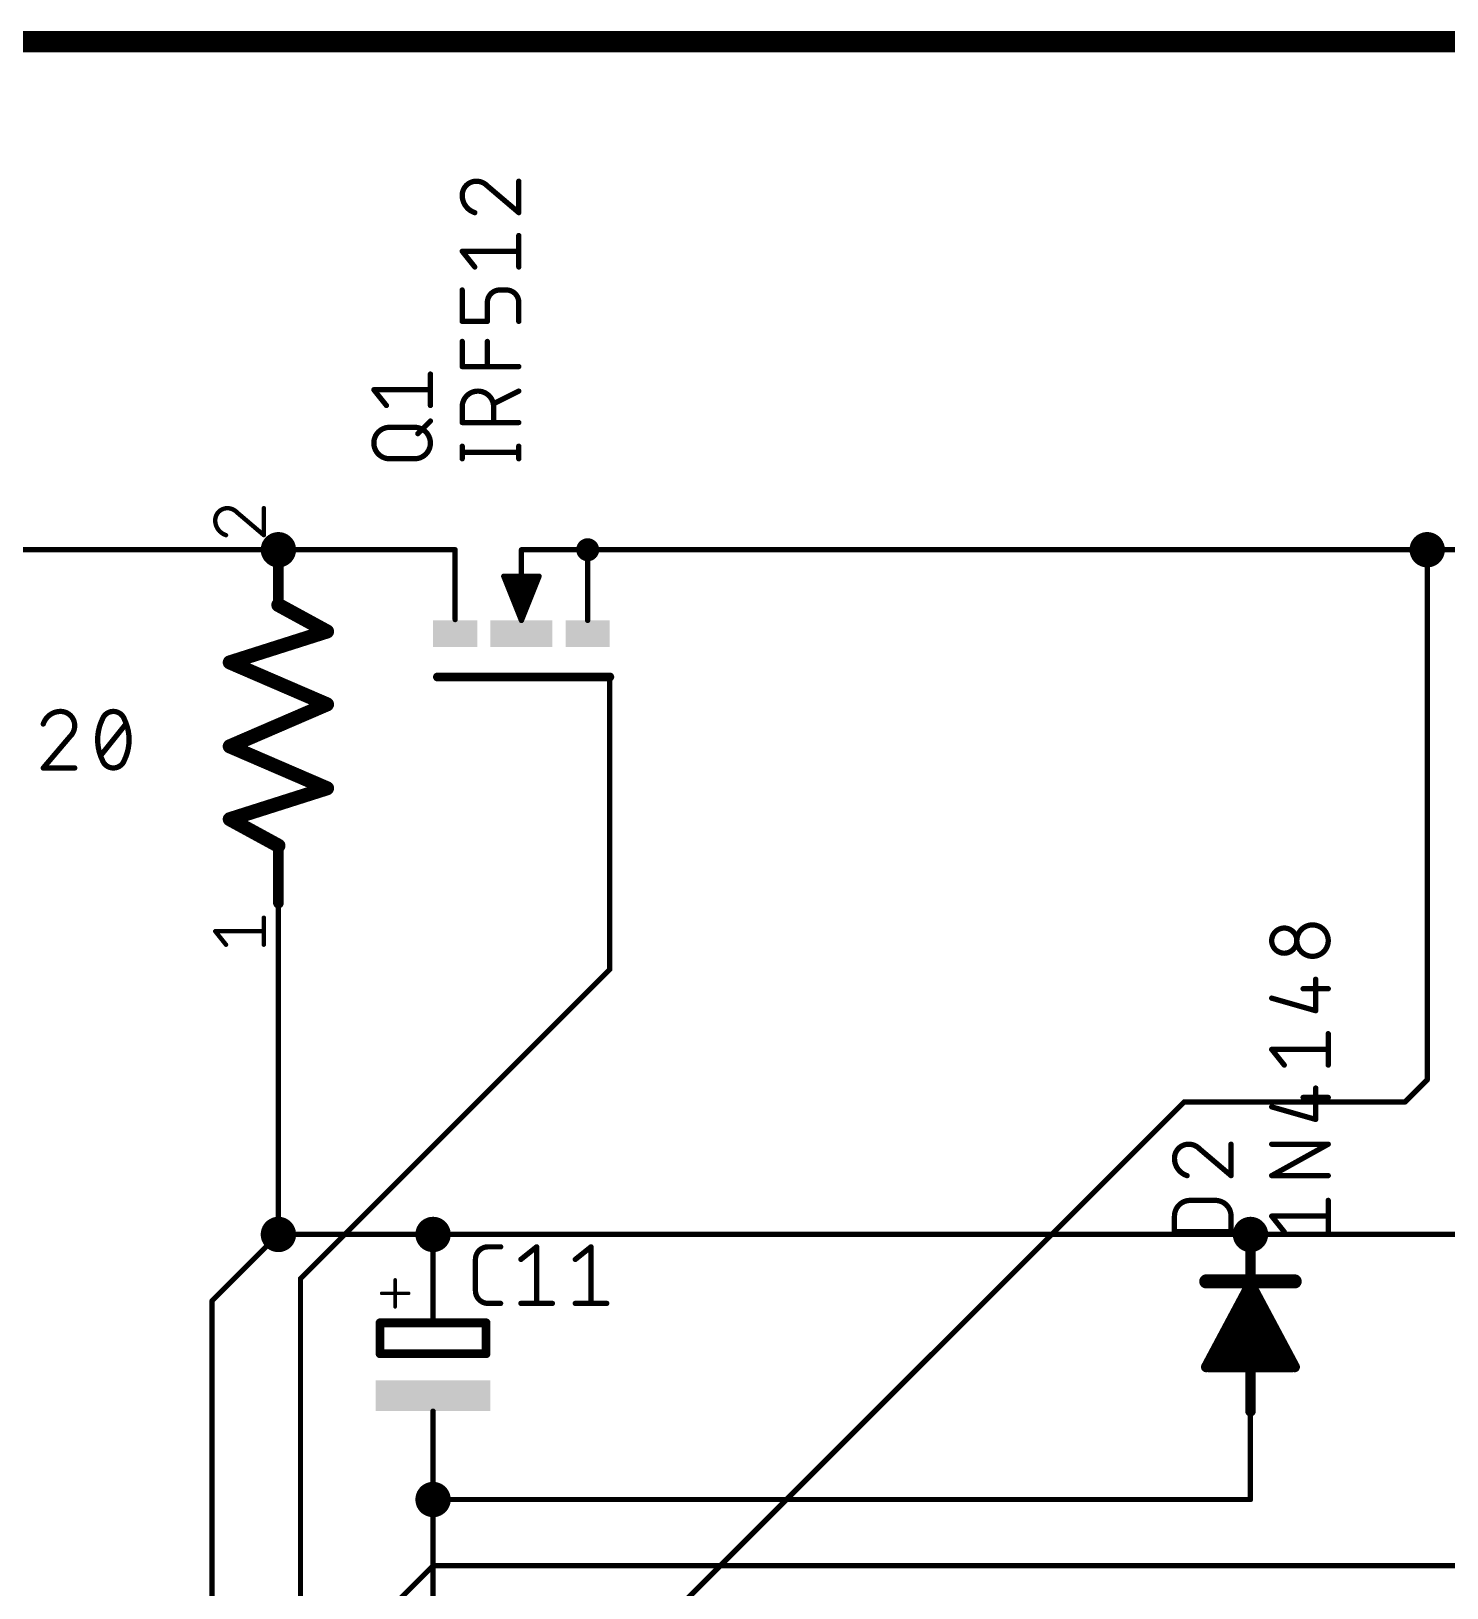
# Model space of a CAD drawing. Extents: x -177 to 163, y -159 to 163.
# Drawn here: x -141.09 to -100.4, y -17.15 to 27.61 of the extents above; entities that cross this region are included whole.
import ezdxf

# ---------------------------------------------------------------- set-up
doc = ezdxf.new("R2010")
doc.units = 0
for name, color, linetype in [('90', 40, 'CONTINUOUS'), ('91', 122, 'CONTINUOUS'), ('94', 12, 'CONTINUOUS'), ('95', 251, 'CONTINUOUS'), ('96', 251, 'CONTINUOUS')]:
    doc.layers.add(name, color=color, linetype=linetype)

# ---------------------------------------------------------------- blocks, each defined once
blk = doc.blocks.new('RECT')
blk.add_solid([(-0.5, -0.5), (0.5, -0.5), (-0.5, 0.5), (0.5, 0.5)])

msp = doc.modelspace()

# ---------------------------------------------------------------- linework, layer by layer
at = {"layer": '90', "const_width": 0.6096}
msp.add_lwpolyline([(-177.165, 27.305), (-13.335, 27.305)], dxfattribs=at)
at = {"layer": '91'}
for points, const_width in [([(-133.985, 12.446, 1), (-133.985, 12.954, 1), (-133.985, 12.446)], 0.508), ([(-100.965, 12.446, 1), (-100.965, 12.954, 1), (-100.965, 12.446)], 0.508), ([(-133.985, 12.7381, 1), (-133.985, 12.6619)], 0.0762), ([(-133.985, 12.6619, 1), (-133.985, 12.7381)], 0.0762), ([(-132.08, 12.6619, 1), (-132.08, 12.7381)], 0.0762), ([(-121.92, 12.7381, 1), (-121.92, 12.6619)], 0.0762), ([(-100.965, 12.7381, 1), (-100.965, 12.6619)], 0.0762), ([(-100.9269, 12.7, 1), (-101.0031, 12.7)], 0.0762), ([(-100.965, 12.6619, 1), (-100.965, 12.7381)], 0.0762), ([(-124.4219, 7.62, 1), (-124.4981, 7.62)], 0.0762), ([(-133.9469, 2.54, 1), (-134.0231, 2.54)], 0.0762), ([(-124.4981, 0.635, 1), (-124.4219, 0.635)], 0.0762), ([(-124.4331, 0.6081, 1), (-124.4869, 0.6619)], 0.0762), ([(-101.0031, -2.54, 1), (-100.9269, -2.54)], 0.0762), ([(-100.9381, -2.5669, 1), (-100.9919, -2.5131)], 0.0762), ([(-107.95, -3.1369, 1), (-107.95, -3.2131)], 0.0762), ([(-107.9231, -3.2019, 1), (-107.9769, -3.1481)], 0.0762), ([(-101.6269, -3.1481, 1), (-101.5731, -3.2019)], 0.0762), ([(-101.6, -3.2131, 1), (-101.6, -3.1369)], 0.0762), ([(-133.985, -7.239, 1), (-133.985, -6.731, 1), (-133.985, -7.239)], 0.508), ([(-129.54, -7.239, 1), (-129.54, -6.731, 1), (-129.54, -7.239)], 0.508), ([(-106.045, -7.239, 1), (-106.045, -6.731, 1), (-106.045, -7.239)], 0.508), ([(-133.985, -6.9469, 1), (-133.985, -7.0231)], 0.0762), ([(-134.0231, -6.985, 1), (-133.9469, -6.985)], 0.0762), ([(-133.9581, -7.0119, 1), (-134.0119, -6.9581)], 0.0762), ([(-129.54, -6.9469, 1), (-129.54, -7.0231)], 0.0762), ([(-129.54, -7.0231, 1), (-129.54, -6.9469)], 0.0762), ([(-106.045, -6.9469, 1), (-106.045, -7.0231)], 0.0762), ([(-106.045, -7.0231, 1), (-106.045, -6.9469)], 0.0762), ([(-133.3119, -8.255, 1), (-133.3881, -8.255)], 0.0762), ([(-133.3769, -8.2281, 1), (-133.3231, -8.2819)], 0.0762), ([(-135.8519, -8.89, 1), (-135.9281, -8.89)], 0.0762), ([(-135.9169, -8.8631, 1), (-135.8631, -8.9169)], 0.0762), ([(-106.0069, -12.065, 1), (-106.0831, -12.065)], 0.0762), ([(-129.54, -14.859, 1), (-129.54, -14.351, 1), (-129.54, -14.859)], 0.508), ([(-129.54, -14.5669, 1), (-129.54, -14.6431)], 0.0762), ([(-129.5019, -14.605, 1), (-129.5781, -14.605)], 0.0762), ([(-106.0831, -14.605, 1), (-106.0069, -14.605)], 0.0762), ([(-106.045, -14.6431, 1), (-106.045, -14.5669)], 0.0762), ([(-129.54, -16.4719, 1), (-129.54, -16.5481)], 0.0762), ([(-129.5131, -16.5369, 1), (-129.5669, -16.4831)], 0.0762)]:
    msp.add_lwpolyline(points, format="xyb", dxfattribs=dict(at, const_width=const_width))
at = {"layer": '91', "const_width": 0.1524}
for points in [[(-150.495, 12.7), (-133.985, 12.7)], [(-132.08, 12.7), (-133.985, 12.7)], [(-121.92, 12.7), (-100.965, 12.7)], [(-99.695, 12.7), (-100.965, 12.7)], [(-100.965, 12.7), (-100.965, -2.54)], [(-124.46, 0.635), (-124.46, 7.62)], [(-133.985, 2.54), (-133.985, -6.985)], [(-133.35, -8.255), (-124.46, 0.635)], [(-101.6, -3.175), (-100.965, -2.54)], [(-125.73, -20.955), (-107.95, -3.175)], [(-107.95, -3.175), (-101.6, -3.175)], [(-135.89, -8.89), (-133.985, -6.985)], [(-133.985, -6.985), (-129.54, -6.985)], [(-106.045, -6.985), (-129.54, -6.985)], [(-92.71, -6.985), (-106.045, -6.985)], [(-133.35, -32.385), (-133.35, -8.255)], [(-135.89, -32.385), (-135.89, -8.89)], [(-106.045, -12.065), (-106.045, -14.605)], [(-106.045, -14.605), (-129.54, -14.605)], [(-129.54, -14.605), (-129.54, -32.385)], [(-130.81, -17.78), (-129.54, -16.51)], [(-129.54, -16.51), (-80.01, -16.51)]]:
    msp.add_lwpolyline(points, dxfattribs=at)
at = {"layer": '94'}
for points, const_width in [([(-125.095, 12.573, 1), (-125.095, 12.827, 1), (-125.095, 12.573)], 0.4064), ([(-133.9088, 12.7, 1), (-134.0612, 12.7)], 0.1524), ([(-132.08, 12.7381, 1), (-132.08, 12.6619)], 0.0762), ([(-129.54, 12.7381, 1), (-129.54, 12.6619)], 0.0762), ([(-129.54, 12.6619, 1), (-129.54, 12.7381)], 0.0762), ([(-128.8669, 12.7, 1), (-128.9431, 12.7)], 0.0762), ([(-128.905, 12.6619, 1), (-128.905, 12.7381)], 0.0762), ([(-127, 12.7381, 1), (-127, 12.6619)], 0.0762), ([(-126.9619, 12.7, 1), (-127.0381, 12.7)], 0.0762), ([(-125.0569, 12.7, 1), (-125.1331, 12.7)], 0.0762), ([(-125.095, 12.7381, 1), (-125.095, 12.6619)], 0.0762), ([(-125.095, 12.6619, 1), (-125.095, 12.7381)], 0.0762), ([(-124.46, 12.7381, 1), (-124.46, 12.6619)], 0.0762), ([(-124.46, 12.6619, 1), (-124.46, 12.7381)], 0.0762), ([(-121.92, 12.6619, 1), (-121.92, 12.7381)], 0.0762), ([(-127.508, 11.9761, 1), (-127.508, 11.8999)], 0.0762), ([(-127.4726, 11.9521, 1), (-127.5434, 11.9239)], 0.0762), ([(-127.1807, 11.8319, 1), (-127.3273, 11.7901)], 0.1524), ([(-127, 11.8872, 1), (-127, 11.7348)], 0.1524), ([(-126.9238, 11.811, 1), (-127.0762, 11.811)], 0.1524), ([(-127.0381, 11.811, 1), (-126.9619, 11.811)], 0.0762), ([(-126.6727, 11.7901, 1), (-126.8193, 11.8319)], 0.1524), ([(-126.746, 11.7348, 1), (-126.746, 11.8872)], 0.1524), ([(-126.4566, 11.9239, 1), (-126.5274, 11.9521)], 0.0762), ([(-126.492, 11.8999, 1), (-126.492, 11.9761)], 0.0762), ([(-133.9363, 11.2017, 1), (-134.0337, 11.0233)], 0.2032), ([(-134.0612, 11.1125, 1), (-133.9088, 11.1125)], 0.1524), ([(-127.0762, 11.557, 1), (-126.9238, 11.557)], 0.1524), ([(-127.0733, 10.9429, 1), (-126.9267, 10.9011)], 0.1524), ([(-127.0733, 10.9011, 1), (-126.9267, 10.9429)], 0.1524), ([(-132.6367, 10.2613, 1), (-132.5393, 10.4397)], 0.2032), ([(-132.5572, 10.2537, 1), (-132.6188, 10.4473)], 0.2032), ([(-128.9431, 10.6934, 1), (-128.8669, 10.6934)], 0.0762), ([(-127.0354, 10.6821, 1), (-126.9646, 10.6539)], 0.0762), ([(-127.0354, 10.6539, 1), (-126.9646, 10.6821)], 0.0762), ([(-125.1331, 10.668, 1), (-125.0569, 10.668)], 0.0762), ([(-135.3417, 9.5548, 1), (-135.4223, 9.3682)], 0.2032), ([(-135.4128, 9.5583, 1), (-135.3512, 9.3647)], 0.2032), ([(-129.413, 9.1059, 1), (-129.413, 8.9789)], 0.127), ([(-124.4219, 9.0424, 1), (-124.4981, 9.0424)], 0.0762), ([(-124.46, 8.9789, 1), (-124.46, 9.1059)], 0.127), ([(-132.5477, 8.1617, 1), (-132.6283, 8.3483)], 0.2032), ([(-132.6283, 8.1617, 1), (-132.5477, 8.3483)], 0.2032), ([(-124.4981, 7.62, 1), (-124.4219, 7.62)], 0.0762), ([(-135.3417, 7.1418, 1), (-135.4223, 6.9552)], 0.2032), ([(-135.4223, 7.1418, 1), (-135.3417, 6.9552)], 0.2032), ([(-132.6283, 5.7487, 1), (-132.5477, 5.9353)], 0.2032), ([(-132.5572, 5.7452, 1), (-132.6188, 5.9388)], 0.2032), ([(-135.3333, 5.0422, 1), (-135.4307, 4.8638)], 0.2032), ([(-135.4128, 5.0498, 1), (-135.3512, 4.8562)], 0.2032), ([(-133.9088, 4.1275, 1), (-134.0612, 4.1275)], 0.1524), ([(-134.0337, 4.1018, 1), (-133.9363, 4.2802)], 0.2032), ([(-133.9469, 4.191, 1), (-134.0231, 4.191)], 0.0762), ([(-134.0231, 4.1275, 1), (-133.9469, 4.1275)], 0.0762), ([(-134.0612, 2.54, 1), (-133.9088, 2.54)], 0.1524), ([(-129.5019, -6.985, 1), (-129.5781, -6.985)], 0.0762), ([(-105.9688, -6.985, 1), (-106.1212, -6.985)], 0.1524), ([(-106.0069, -6.985, 1), (-106.0831, -6.985)], 0.0762), ([(-130.604, -8.2889, 1), (-130.6548, -8.2889)], 0.0508), ([(-107.315, -8.2328, 1), (-107.315, -8.436)], 0.2032), ([(-105.9778, -8.3778, 1), (-106.1122, -8.4496)], 0.1524), ([(-105.9778, -8.4496, 1), (-106.1122, -8.3778)], 0.1524), ([(-104.775, -8.436, 1), (-104.775, -8.2328)], 0.2032), ([(-131.0188, -8.6529, 1), (-131.0188, -8.7037)], 0.0508), ([(-130.2399, -8.7037, 1), (-130.2399, -8.6529)], 0.0508), ([(-105.8963, -8.6995, 1), (-106.0349, -8.7629)], 0.1524), ([(-105.898, -8.7664, 1), (-106.0332, -8.696)], 0.1524), ([(-131.0005, -9.525, 1), (-131.1275, -9.525)], 0.127), ([(-131.064, -9.4615, 1), (-131.064, -9.5885)], 0.127), ([(-130.6548, -9.0678, 1), (-130.604, -9.0678)], 0.0508), ([(-127.9525, -9.525, 1), (-128.0795, -9.525)], 0.127), ([(-128.016, -9.5885, 1), (-128.016, -9.4615)], 0.127), ([(-105.8143, -9.1027, 1), (-105.9581, -9.1535)], 0.1524), ([(-105.8123, -9.5065, 1), (-105.9601, -9.5435)], 0.1524), ([(-105.8218, -9.1688, 1), (-105.9506, -9.0874)], 0.1524), ([(-105.8272, -9.5733, 1), (-105.9452, -9.4767)], 0.1524), ([(-129.5781, -9.525, 1), (-129.5019, -9.525)], 0.0762), ([(-106.0069, -9.525, 1), (-106.0831, -9.525)], 0.0762), ([(-106.0831, -9.525, 1), (-106.0069, -9.525)], 0.0762), ([(-105.818, -9.8084, 1), (-105.9544, -9.8766)], 0.1524), ([(-105.8267, -9.8901, 1), (-105.9457, -9.7949)], 0.1524), ([(-131.064, -10.3505, 1), (-131.064, -10.4775)], 0.127), ([(-128.016, -10.4775, 1), (-128.016, -10.3505)], 0.127), ([(-106.5955, -10.3221, 1), (-106.6057, -10.4741)], 0.1524), ([(-106.6596, -10.3498, 1), (-106.5416, -10.4464)], 0.1524), ([(-106.2163, -10.1642, 1), (-106.1913, -10.3146)], 0.1524), ([(-106.2633, -10.1918, 1), (-106.1443, -10.287)], 0.1524), ([(-105.8014, -10.1785, 1), (-105.6536, -10.1415)], 0.1524), ([(-105.715, -10.2352, 1), (-105.74, -10.0848)], 0.1524), ([(-105.7163, -10.3529, 1), (-105.5799, -10.2847)], 0.1524), ([(-131.1275, -10.414, 1), (-131.0005, -10.414)], 0.127), ([(-128.0795, -10.414, 1), (-127.9525, -10.414)], 0.127), ([(-107.3822, -10.7591, 1), (-107.2478, -10.8309)], 0.1524), ([(-107.315, -10.7315, 1), (-107.315, -10.8585)], 0.127), ([(-107.2356, -10.7188, 1), (-107.2356, -10.8712)], 0.1524), ([(-107.2356, -10.8585, 1), (-107.2356, -10.7315)], 0.127), ([(-107.0651, -10.6804, 1), (-106.9299, -10.7508)], 0.1524), ([(-106.8388, -10.5601, 1), (-106.8388, -10.7125)], 0.1524), ([(-106.9032, -10.5956, 1), (-106.7744, -10.677)], 0.1524), ([(-105.4819, -10.5029, 1), (-105.3381, -10.4521)], 0.1524), ([(-105.4151, -10.5535, 1), (-105.4049, -10.4015)], 0.1524), ([(-105.1618, -10.668, 1), (-105.0232, -10.6046)], 0.1524), ([(-105.0925, -10.7125, 1), (-105.0925, -10.5601)], 0.1524), ([(-104.8544, -10.7315, 1), (-104.8544, -10.8585)], 0.127), ([(-104.8544, -10.8712, 1), (-104.8544, -10.7188)], 0.1524), ([(-104.8422, -10.8309, 1), (-104.7078, -10.7591)], 0.1524), ([(-104.775, -10.8585, 1), (-104.775, -10.7315)], 0.127), ([(-129.5019, -12.065, 1), (-129.5781, -12.065)], 0.0762), ([(-106.1212, -12.065, 1), (-105.9688, -12.065)], 0.1524), ([(-106.0831, -12.065, 1), (-106.0069, -12.065)], 0.0762), ([(-129.5781, -14.605, 1), (-129.5019, -14.605)], 0.0762)]:
    msp.add_lwpolyline(points, format="xyb", dxfattribs=dict(at, const_width=const_width))
for points, const_width in [([(-133.985, 12.7), (-133.985, 11.1125)], 0.3048), ([(-132.08, 12.7), (-129.54, 12.7)], 0.1524), ([(-129.54, 12.7), (-128.905, 12.7)], 0.1524), ([(-128.905, 12.7), (-128.905, 10.6934)], 0.1524), ([(-127, 12.7), (-125.095, 12.7)], 0.1524), ([(-127, 11.811), (-127, 12.7)], 0.1524), ([(-125.095, 10.668), (-125.095, 12.7)], 0.1524), ([(-125.095, 12.7), (-124.46, 12.7)], 0.1524), ([(-121.92, 12.7), (-124.46, 12.7)], 0.1524), ([(-126.492, 11.938), (-127.508, 11.938)], 0.1524), ([(-127.508, 11.938), (-127, 10.668)], 0.1524), ([(-127.254, 11.811), (-127, 10.922)], 0.3048), ([(-127, 10.922), (-126.746, 11.811)], 0.3048), ([(-126.746, 11.811), (-127, 11.811)], 0.3048), ([(-127, 11.811), (-127, 11.557)], 0.3048), ([(-127, 10.668), (-126.492, 11.938)], 0.1524), ([(-133.985, 11.1125), (-132.588, 10.3505)], 0.4064), ([(-132.588, 10.3505), (-135.382, 9.4615)], 0.4064), ([(-135.382, 9.4615), (-132.588, 8.255)], 0.4064), ([(-129.413, 9.0424), (-124.46, 9.0424)], 0.254), ([(-124.46, 9.0424), (-124.46, 7.62)], 0.1524), ([(-132.588, 8.255), (-135.382, 7.0485)], 0.4064), ([(-135.382, 7.0485), (-132.588, 5.842)], 0.4064), ([(-132.588, 5.842), (-135.382, 4.953)], 0.4064), ([(-135.382, 4.953), (-133.985, 4.191)], 0.4064), ([(-133.985, 2.54), (-133.985, 4.1275)], 0.3048), ([(-133.985, 4.191), (-133.985, 4.1275)], 0.1524), ([(-129.54, -6.985), (-129.54, -9.525)], 0.1524), ([(-106.045, -6.985), (-106.045, -12.065)], 0.3048), ([(-106.045, -6.985), (-106.045, -9.525)], 0.1524), ([(-130.6294, -9.0678), (-130.6294, -8.2889)], 0.1016), ([(-107.315, -8.3344), (-104.775, -8.3344)], 0.4064), ([(-107.315, -10.795), (-106.045, -8.4137)], 0.3048), ([(-106.045, -8.4137), (-104.775, -10.795)], 0.3048), ([(-130.2399, -8.6783), (-131.0188, -8.6783)], 0.1016), ([(-106.9975, -10.7156), (-105.9656, -8.7312)], 0.3048), ([(-105.9656, -8.7312), (-105.0925, -10.6363)], 0.3048), ([(-131.064, -9.525), (-131.064, -10.414)], 0.254), ([(-131.064, -9.525), (-128.016, -9.525)], 0.254), ([(-128.016, -10.414), (-128.016, -9.525)], 0.254), ([(-106.8388, -10.6363), (-105.8862, -9.1281)], 0.3048), ([(-106.6006, -10.3981), (-105.8862, -9.525)], 0.3048), ([(-105.8862, -9.1281), (-105.41, -10.4775)], 0.3048), ([(-105.8862, -9.525), (-105.7275, -10.16)], 0.3048), ([(-106.2038, -10.2394), (-105.8862, -9.8425)], 0.3048), ([(-106.045, -12.065), (-106.045, -9.525)], 0.1524), ([(-105.8862, -9.8425), (-105.6481, -10.3188)], 0.3048), ([(-131.064, -10.414), (-128.016, -10.414)], 0.254), ([(-105.41, -10.4775), (-106.6006, -10.3981)], 0.3048), ([(-105.7275, -10.16), (-106.2038, -10.2394)], 0.3048), ([(-107.315, -10.795), (-107.2356, -10.795)], 0.254), ([(-107.2356, -10.795), (-104.8544, -10.795)], 0.3048), ([(-105.0925, -10.6363), (-106.8388, -10.6363)], 0.3048), ([(-104.8544, -10.795), (-104.775, -10.795)], 0.254), ([(-129.54, -14.605), (-129.54, -12.065)], 0.1524)]:
    msp.add_lwpolyline(points, dxfattribs=dict(at, const_width=const_width))
at = {"layer": '95'}
for points, const_width in [([(-129.6162, 16.8478), (-129.6162, 17.7509)], 0.1524), ([(-130.8806, 16.8478), (-131.2418, 17.2994)], 0.1524), ([(-131.2418, 17.2994), (-129.6162, 17.2994)], 0.1524), ([(-130.7902, 16.2193), (-130.0678, 16.2193)], 0.1524), ([(-129.9774, 16.0387), (-129.6162, 16.3999)], 0.1524), ([(-130.0678, 15.3162), (-130.7902, 15.3162)], 0.1524), ([(-134.4041, 13.1191), (-134.4041, 13.8952)], 0.127), ([(-135.1802, 13.7788), (-134.4041, 13.1191)], 0.127), ([(-135.4907, 1.3448), (-135.8011, 1.7328)], 0.127), ([(-135.8011, 1.7328), (-134.4041, 1.7328)], 0.127), ([(-134.4041, 1.3448), (-134.4041, 2.1209)], 0.127), ([(-107.5069, -4.5259), (-106.6038, -5.2936)], 0.1524), ([(-106.6038, -5.2936), (-106.6038, -4.3905)], 0.1524), ([(-107.7778, -6.0057), (-107.0554, -6.0057)], 0.1524), ([(-108.2294, -6.9088), (-108.2294, -6.4572)], 0.1524), ([(-106.6038, -6.4572), (-106.6038, -6.9088)], 0.1524), ([(-106.6038, -6.9088), (-108.2294, -6.9088)], 0.1524), ([(-127.9596, -7.3406), (-127.5983, -7.3406)], 0.1524), ([(-127.0143, -7.7018), (-126.5627, -7.3406)], 0.1524), ([(-126.5627, -7.3406), (-126.5627, -8.9662)], 0.1524), ([(-125.4511, -7.7018), (-124.9996, -7.3406)], 0.1524), ([(-124.9996, -7.3406), (-124.9996, -8.9662)], 0.1524), ([(-128.3208, -8.605), (-128.3208, -7.7018)], 0.1524), ([(-127.5983, -8.9662), (-127.9596, -8.9662)], 0.1524), ([(-127.0143, -8.9662), (-126.1111, -8.9662)], 0.1524), ([(-125.4511, -8.9662), (-124.548, -8.9662)], 0.1524)]:
    msp.add_lwpolyline(points, dxfattribs=dict(at, const_width=const_width))
for points, const_width in [([(-129.5781, 17.7509, 1), (-129.6543, 17.7509)], 0.0762), ([(-131.212, 17.3232, 1), (-131.2716, 17.2756)], 0.0762), ([(-131.2418, 17.3375, 1), (-131.2418, 17.2613)], 0.0762), ([(-129.6162, 17.2613, 1), (-129.6162, 17.3375)], 0.0762), ([(-130.9103, 16.824, 1), (-130.8508, 16.8716)], 0.0762), ([(-129.6543, 16.8478, 1), (-129.5781, 16.8478)], 0.0762), ([(-130.7902, 16.2193, 1), (-130.7902, 15.3162)], 0.1524), ([(-130.7902, 16.2574, 1), (-130.7902, 16.1812)], 0.0762), ([(-130.7902, 16.1812, 1), (-130.7902, 16.2574)], 0.0762), ([(-130.0678, 15.3162, 1), (-130.0678, 16.2193)], 0.1524), ([(-130.0678, 16.2574, 1), (-130.0678, 16.1812)], 0.0762), ([(-130.0678, 16.1812, 1), (-130.0678, 16.2574)], 0.0762), ([(-129.5893, 16.373, 1), (-129.6431, 16.4269)], 0.0762), ([(-130.0044, 16.0656, 1), (-129.9505, 16.0117)], 0.0762), ([(-130.7902, 15.3543, 1), (-130.7902, 15.2781)], 0.0762), ([(-130.7902, 15.2781, 1), (-130.7902, 15.3543)], 0.0762), ([(-130.0678, 15.3543, 1), (-130.0678, 15.2781)], 0.0762), ([(-130.0678, 15.2781, 1), (-130.0678, 15.3543)], 0.0762), ([(-135.4519, 13.8952, 0.4142), (-135.8011, 13.546)], 0.127), ([(-135.4518, 13.927, 1), (-135.4519, 13.8635)], 0.0635), ([(-135.1802, 13.7788, 0.2053), (-135.4519, 13.8952)], 0.127), ([(-135.4519, 13.8635, 1), (-135.4519, 13.927)], 0.0635), ([(-134.3724, 13.8952, 1), (-134.4358, 13.8952)], 0.0635), ([(-135.8011, 13.546, 0.3252), (-135.4907, 13.1191)], 0.127), ([(-135.8329, 13.546, 1), (-135.7694, 13.546)], 0.0635), ([(-135.7694, 13.546, 1), (-135.8328, 13.546)], 0.0635), ([(-135.1596, 13.803, 1), (-135.2008, 13.7546)], 0.0635), ([(-135.2032, 13.7569, 1), (-135.1572, 13.8007)], 0.0635), ([(-135.5004, 13.0889, 1), (-135.4809, 13.1493)], 0.0635), ([(-134.4358, 13.1191, 1), (-134.3724, 13.1191)], 0.0635), ([(-134.4247, 13.0949, 1), (-134.3835, 13.1433)], 0.0635), ([(-135.7763, 1.7527, 1), (-135.8259, 1.713)], 0.0635), ([(-135.8011, 1.7646, 1), (-135.8011, 1.7011)], 0.0635), ([(-134.3724, 2.1209, 1), (-134.4358, 2.1209)], 0.0635), ([(-134.4041, 1.7011, 1), (-134.4041, 1.7646)], 0.0635), ([(-135.5154, 1.325, 1), (-135.4659, 1.3646)], 0.0635), ([(-134.4358, 1.3448, 1), (-134.3724, 1.3448)], 0.0635), ([(-107.823, -4.3905, 0.4142), (-108.2294, -4.7969)], 0.1524), ([(-107.5069, -4.5259, 0.2053), (-107.823, -4.3905)], 0.1524), ([(-107.823, -4.3524, 1), (-107.823, -4.4286)], 0.0762), ([(-107.823, -4.4286, 1), (-107.823, -4.3524)], 0.0762), ([(-107.4822, -4.4969, 1), (-107.5316, -4.555)], 0.0762), ([(-107.5345, -4.5522, 1), (-107.4793, -4.4997)], 0.0762), ([(-106.5657, -4.3905, 1), (-106.6419, -4.3905)], 0.0762), ([(-108.2294, -4.7969, 0.3252), (-107.8682, -5.2936)], 0.1524), ([(-108.1913, -4.7969, 1), (-108.2675, -4.7969)], 0.0762), ([(-108.2675, -4.7969, 1), (-108.1913, -4.7969)], 0.0762), ([(-107.8799, -5.3298, 1), (-107.8564, -5.2573)], 0.0762), ([(-106.6419, -5.2936, 1), (-106.5657, -5.2936)], 0.0762), ([(-106.6285, -5.3226, 1), (-106.5791, -5.2645)], 0.0762), ([(-107.7778, -6.0057, 0.4142), (-108.2294, -6.4572)], 0.1524), ([(-107.7778, -5.9676, 1), (-107.7778, -6.0438)], 0.0762), ([(-107.7778, -6.0438, 1), (-107.7778, -5.9676)], 0.0762), ([(-106.6038, -6.4572, 0.4142), (-107.0554, -6.0057)], 0.1524), ([(-107.0554, -5.9676, 1), (-107.0554, -6.0438)], 0.0762), ([(-107.0554, -6.0438, 1), (-107.0554, -5.9676)], 0.0762), ([(-108.1913, -6.4572, 1), (-108.2675, -6.4572)], 0.0762), ([(-108.2675, -6.4572, 1), (-108.1913, -6.4572)], 0.0762), ([(-106.5657, -6.4572, 1), (-106.6419, -6.4572)], 0.0762), ([(-106.6419, -6.4572, 1), (-106.5657, -6.4572)], 0.0762), ([(-108.2294, -6.8707, 1), (-108.2294, -6.9469)], 0.0762), ([(-108.2675, -6.9088, 1), (-108.1913, -6.9088)], 0.0762), ([(-106.6419, -6.9088, 1), (-106.5657, -6.9088)], 0.0762), ([(-106.6038, -6.9469, 1), (-106.6038, -6.8707)], 0.0762), ([(-127.9596, -7.3406, 0.4142), (-128.3208, -7.7018)], 0.1524), ([(-127.9596, -7.3025, 1), (-127.9596, -7.3787)], 0.0762), ([(-127.9596, -7.3787, 1), (-127.9596, -7.3025)], 0.0762), ([(-127.5983, -7.3787, 1), (-127.5983, -7.3025)], 0.0762), ([(-126.5246, -7.3406, 1), (-126.6008, -7.3406)], 0.0762), ([(-126.5389, -7.3704, 1), (-126.5865, -7.3108)], 0.0762), ([(-124.9615, -7.3406, 1), (-125.0377, -7.3406)], 0.0762), ([(-124.9758, -7.3704, 1), (-125.0234, -7.3108)], 0.0762), ([(-128.2827, -7.7018, 1), (-128.3589, -7.7018)], 0.0762), ([(-128.3589, -7.7018, 1), (-128.2827, -7.7018)], 0.0762), ([(-127.0381, -7.6721, 1), (-126.9904, -7.7316)], 0.0762), ([(-125.4749, -7.6721, 1), (-125.4273, -7.7316)], 0.0762), ([(-128.3208, -8.605, 0.4142), (-127.9596, -8.9662)], 0.1524), ([(-128.2827, -8.605, 1), (-128.3589, -8.605)], 0.0762), ([(-128.3589, -8.605, 1), (-128.2827, -8.605)], 0.0762), ([(-127.9596, -8.9281, 1), (-127.9596, -9.0043)], 0.0762), ([(-127.9596, -9.0043, 1), (-127.9596, -8.9281)], 0.0762), ([(-127.5983, -9.0043, 1), (-127.5983, -8.9281)], 0.0762), ([(-127.0143, -8.9281, 1), (-127.0143, -9.0043)], 0.0762), ([(-126.6008, -8.9662, 1), (-126.5246, -8.9662)], 0.0762), ([(-126.1111, -9.0043, 1), (-126.1111, -8.9281)], 0.0762), ([(-125.4511, -8.9281, 1), (-125.4511, -9.0043)], 0.0762), ([(-125.0377, -8.9662, 1), (-124.9615, -8.9662)], 0.0762), ([(-124.548, -9.0043, 1), (-124.548, -8.9281)], 0.0762)]:
    msp.add_lwpolyline(points, format="xyb", dxfattribs=dict(at, const_width=const_width))
at = {"layer": '96'}
for points, const_width in [([(-128.2954, 23.295, 0.4142), (-128.7018, 22.8887)], 0.1524), ([(-127.9793, 23.1596, 0.2053), (-128.2954, 23.295)], 0.1524), ([(-128.2954, 23.3331, 1), (-128.2954, 23.257)], 0.0762), ([(-128.2954, 23.2569, 1), (-128.2954, 23.3331)], 0.0762), ([(-127.0381, 23.295, 1), (-127.1143, 23.295)], 0.0762), ([(-128.7018, 22.8887, 0.3252), (-128.3406, 22.3919)], 0.1524), ([(-128.6637, 22.8887, 1), (-128.7399, 22.8886)], 0.0762), ([(-128.7399, 22.8887, 1), (-128.6637, 22.8887)], 0.0762), ([(-127.9546, 23.1886, 1), (-128.004, 23.1306)], 0.0762), ([(-128.0069, 23.1333, 1), (-127.9517, 23.1859)], 0.0762), ([(-128.3523, 22.3557, 1), (-128.3288, 22.4282)], 0.0762), ([(-127.1143, 22.3919, 1), (-127.0381, 22.3919)], 0.0762), ([(-127.1009, 22.3629, 1), (-127.0515, 22.421)], 0.0762), ([(-127.0381, 21.7319, 1), (-127.1143, 21.7319)], 0.0762), ([(-128.672, 21.3042, 1), (-128.7316, 21.2566)], 0.0762), ([(-128.7018, 21.3185, 1), (-128.7018, 21.2423)], 0.0762), ([(-127.0762, 21.2423, 1), (-127.0762, 21.3185)], 0.0762), ([(-128.3703, 20.805, 1), (-128.3108, 20.8526)], 0.0762), ([(-127.1143, 20.8288, 1), (-127.0381, 20.8288)], 0.0762), ([(-128.6637, 20.1688, 1), (-128.7399, 20.1688)], 0.0762), ([(-127.6181, 20.1688, 0.4142), (-127.9793, 19.8076)], 0.1524), ([(-127.6181, 20.2069, 1), (-127.6181, 20.1307)], 0.0762), ([(-127.6181, 20.1307, 1), (-127.6181, 20.2069)], 0.0762), ([(-127.0762, 19.8076, 0.4142), (-127.4374, 20.1688)], 0.1524), ([(-127.4374, 20.2069, 1), (-127.4374, 20.1307)], 0.0762), ([(-127.4374, 20.1307, 1), (-127.4374, 20.2069)], 0.0762), ([(-127.9412, 19.8076, 1), (-128.0174, 19.8076)], 0.0762), ([(-128.0174, 19.8076, 1), (-127.9412, 19.8076)], 0.0762), ([(-127.0381, 19.8076, 1), (-127.1143, 19.8076)], 0.0762), ([(-127.1143, 19.8076, 1), (-127.0381, 19.8076)], 0.0762), ([(-128.7018, 19.3038, 1), (-128.7018, 19.2276)], 0.0762), ([(-128.7399, 19.2657, 1), (-128.6637, 19.2657)], 0.0762), ([(-128.0174, 19.2657, 1), (-127.9412, 19.2657)], 0.0762), ([(-127.9793, 19.2276, 1), (-127.9793, 19.3038)], 0.0762), ([(-127.1143, 19.2657, 1), (-127.0381, 19.2657)], 0.0762), ([(-128.6637, 18.6886, 1), (-128.7399, 18.6886)], 0.0762), ([(-127.9412, 18.6886, 1), (-128.0174, 18.6886)], 0.0762), ([(-128.7018, 18.0042, 1), (-128.7018, 17.928)], 0.0762), ([(-128.7399, 17.9661, 1), (-128.6637, 17.9661)], 0.0762), ([(-128.0174, 17.9661, 1), (-127.9412, 17.9661)], 0.0762), ([(-127.0762, 17.928, 1), (-127.0762, 18.0042)], 0.0762), ([(-127.7987, 16.8086, 1), (-128.7018, 16.8086)], 0.1524), ([(-127.0592, 17.2261, 1), (-127.0932, 17.2942)], 0.0762), ([(-128.6637, 16.8086, 1), (-128.7399, 16.8086)], 0.0762), ([(-128.7399, 16.8086, 1), (-128.6637, 16.8086)], 0.0762), ([(-127.8157, 16.933, 1), (-127.7816, 16.8648)], 0.0762), ([(-127.7606, 16.8086, 1), (-127.8368, 16.8086)], 0.0762), ([(-127.8368, 16.8086, 1), (-127.7606, 16.8086)], 0.0762), ([(-128.7018, 16.3951, 1), (-128.7018, 16.3189)], 0.0762), ([(-128.7399, 16.357, 1), (-128.6637, 16.357)], 0.0762), ([(-127.8368, 16.357, 1), (-127.7606, 16.357)], 0.0762), ([(-127.0762, 16.3189, 1), (-127.0762, 16.3951)], 0.0762), ([(-128.6637, 15.6774, 1), (-128.7399, 15.6774)], 0.0762), ([(-127.0381, 15.6774, 1), (-127.1143, 15.6774)], 0.0762), ([(-128.7018, 15.5349, 1), (-128.7018, 15.4587)], 0.0762), ([(-128.7399, 15.3162, 1), (-128.6637, 15.3162)], 0.0762), ([(-127.1143, 15.3162, 1), (-127.0381, 15.3162)], 0.0762), ([(-127.0762, 15.4587, 1), (-127.0762, 15.5349)], 0.0762), ([(-140.2466, 8.0518, 0.3252), (-140.7433, 7.6906)], 0.1524), ([(-139.8402, 7.6454, 0.4142), (-140.2466, 8.0518)], 0.1524), ([(-140.2466, 8.0899, 1), (-140.2466, 8.0137)], 0.0762), ([(-140.2466, 8.0137, 1), (-140.2466, 8.0899)], 0.0762), ([(-138.7286, 8.0518, 0.3205), (-139.0447, 7.826)], 0.1524), ([(-138.4125, 7.826, 0.3205), (-138.7286, 8.0518)], 0.1524), ([(-138.7286, 8.0899, 1), (-138.7286, 8.0137)], 0.0762), ([(-138.7286, 8.0137, 1), (-138.7286, 8.0899)], 0.0762), ([(-140.7795, 7.7023, 1), (-140.7071, 7.6788)], 0.0762), ([(-139.9757, 7.3293, 0.2053), (-139.8402, 7.6454)], 0.1524), ([(-139.8021, 7.6454, 1), (-139.8783, 7.6454)], 0.0762), ([(-139.8783, 7.6454, 1), (-139.8021, 7.6454)], 0.0762), ([(-139.0447, 7.826, 0.1139), (-139.1802, 7.239)], 0.1524), ([(-139.0807, 7.8384, 1), (-139.0087, 7.8137)], 0.0762), ([(-139.0105, 7.8093, 1), (-139.079, 7.8427)], 0.0762), ([(-138.3783, 7.8427, 1), (-138.4468, 7.8093)], 0.0762), ([(-138.2771, 7.239, 0.1139), (-138.4125, 7.826)], 0.1524), ([(-138.4486, 7.8137, 1), (-138.3765, 7.8384)], 0.0762), ([(-138.3376, 7.6668, 1), (-138.3971, 7.7144)], 0.0762), ([(-140.0019, 7.3569, 1), (-139.9494, 7.3017)], 0.0762), ([(-139.9466, 7.3046, 1), (-140.0047, 7.354)], 0.0762), ([(-139.1802, 7.239, 0.1139), (-139.0447, 6.652)], 0.1524), ([(-139.1421, 7.239, 1), (-139.2183, 7.239)], 0.0762), ([(-139.2183, 7.239, 1), (-139.1421, 7.239)], 0.0762), ([(-138.4125, 6.652, 0.1139), (-138.2771, 7.239)], 0.1524), ([(-138.239, 7.239, 1), (-138.3152, 7.239)], 0.0762), ([(-138.3152, 7.239, 1), (-138.239, 7.239)], 0.0762), ([(-139.1196, 6.8112, 1), (-139.0601, 6.7636)], 0.0762), ([(-139.0447, 6.652, 0.3205), (-138.7286, 6.4262)], 0.1524), ([(-139.0087, 6.6643, 1), (-139.0807, 6.6396)], 0.0762), ([(-138.7286, 6.4262, 0.3205), (-138.4125, 6.652)], 0.1524), ([(-138.3765, 6.6396, 1), (-138.4486, 6.6643)], 0.0762), ([(-140.7433, 6.4643, 1), (-140.7433, 6.3881)], 0.0762), ([(-140.7723, 6.4509, 1), (-140.7143, 6.4015)], 0.0762), ([(-139.8402, 6.3881, 1), (-139.8402, 6.4643)], 0.0762), ([(-139.079, 6.6353, 1), (-139.0105, 6.6687)], 0.0762), ([(-138.7286, 6.4643, 1), (-138.7286, 6.3881)], 0.0762), ([(-138.7286, 6.3881, 1), (-138.7286, 6.4643)], 0.0762), ([(-138.4468, 6.6687, 1), (-138.3783, 6.6353)], 0.0762), ([(-105.0742, 1.8238, 1), (-105.0742, 1.1013)], 0.1524), ([(-105.0742, 1.1013, 1), (-105.0742, 1.8238)], 0.1524), ([(-105.0742, 1.8619, 1), (-105.0742, 1.7857)], 0.0762), ([(-105.0742, 1.7857, 1), (-105.0742, 1.8619)], 0.0762), ([(-104.2614, 1.9141, 1), (-104.2614, 1.011)], 0.1524), ([(-104.2614, 1.011, 1), (-104.2614, 1.9141)], 0.1524), ([(-104.2614, 1.9522, 1), (-104.2614, 1.876)], 0.0762), ([(-104.2614, 1.876, 1), (-104.2614, 1.9522)], 0.0762), ([(-105.0742, 1.1394, 1), (-105.0742, 1.0632)], 0.0762), ([(-105.0742, 1.0632, 1), (-105.0742, 1.1394)], 0.0762), ([(-104.2614, 1.0491, 1), (-104.2614, 0.9729)], 0.0762), ([(-104.2614, 0.9729, 1), (-104.2614, 1.0491)], 0.0762), ([(-104.5323, 0.1182, 1), (-104.5323, 0.042)], 0.0762), ([(-104.1329, 0.351, 1), (-104.2091, 0.351)], 0.0762), ([(-103.8098, 0.042, 1), (-103.8098, 0.1182)], 0.0762), ([(-105.4249, -0.1542, 1), (-105.4459, -0.2275)], 0.0762), ([(-104.2091, -0.5521, 1), (-104.1329, -0.5521)], 0.0762), ([(-104.1815, -0.5887, 1), (-104.1606, -0.5155)], 0.0762), ([(-103.7717, -1.2121, 1), (-103.8479, -1.2121)], 0.0762), ([(-105.4056, -1.6399, 1), (-105.4652, -1.6875)], 0.0762), ([(-105.4354, -1.6256, 1), (-105.4354, -1.7018)], 0.0762), ([(-103.8098, -1.7018, 1), (-103.8098, -1.6256)], 0.0762), ([(-105.1039, -2.139, 1), (-105.0444, -2.0914)], 0.0762), ([(-103.8479, -2.1152, 1), (-103.7717, -2.1152)], 0.0762), ([(-104.5323, -3.0081, 1), (-104.5323, -3.0843)], 0.0762), ([(-104.1329, -2.7752, 1), (-104.2091, -2.7752)], 0.0762), ([(-103.8098, -3.0843, 1), (-103.8098, -3.0081)], 0.0762), ([(-105.4249, -3.2805, 1), (-105.4459, -3.3537)], 0.0762), ([(-104.2091, -3.6783, 1), (-104.1329, -3.6783)], 0.0762), ([(-104.1815, -3.715, 1), (-104.1606, -3.6417)], 0.0762), ([(-105.4354, -4.3524, 1), (-105.4354, -4.4286)], 0.0762), ([(-103.7913, -4.4238, 1), (-103.8283, -4.3572)], 0.0762), ([(-103.8098, -4.4286, 1), (-103.8098, -4.3524)], 0.0762), ([(-105.4354, -5.2555, 1), (-105.4354, -5.3317)], 0.0762), ([(-105.4539, -5.2603, 1), (-105.4169, -5.3269)], 0.0762), ([(-103.8098, -5.3317, 1), (-103.8098, -5.2555)], 0.0762), ([(-103.7717, -6.0057, 1), (-103.8479, -6.0057)], 0.0762), ([(-105.4056, -6.4334, 1), (-105.4652, -6.481)], 0.0762), ([(-105.4354, -6.4191, 1), (-105.4354, -6.4953)], 0.0762), ([(-103.8098, -6.4953, 1), (-103.8098, -6.4191)], 0.0762), ([(-105.1039, -6.9326, 1), (-105.0444, -6.885)], 0.0762), ([(-103.8479, -6.9088, 1), (-103.7717, -6.9088)], 0.0762)]:
    msp.add_lwpolyline(points, format="xyb", dxfattribs=dict(at, const_width=const_width))
at = {"layer": '96', "const_width": 0.1524}
for points in [[(-127.0762, 22.3919), (-127.0762, 23.295)], [(-127.9793, 23.1596), (-127.0762, 22.3919)], [(-127.0762, 20.8288), (-127.0762, 21.7319)], [(-128.3406, 20.8288), (-128.7018, 21.2804)], [(-128.7018, 21.2804), (-127.0762, 21.2804)], [(-128.7018, 19.2657), (-128.7018, 20.1688)], [(-127.4374, 20.1688), (-127.6181, 20.1688)], [(-127.9793, 19.8076), (-127.9793, 19.2657)], [(-127.0762, 19.2657), (-127.0762, 19.8076)], [(-127.9793, 19.2657), (-128.7018, 19.2657)], [(-128.7018, 17.9661), (-128.7018, 18.6886)], [(-127.9793, 17.9661), (-127.9793, 18.6886)], [(-127.0762, 17.9661), (-128.7018, 17.9661)], [(-127.0762, 17.2601), (-127.7987, 16.8989)], [(-128.7018, 16.357), (-128.7018, 16.8086)], [(-127.7987, 16.8086), (-127.7987, 16.357)], [(-127.0762, 16.357), (-128.7018, 16.357)], [(-128.7018, 15.3162), (-128.7018, 15.6774)], [(-127.0762, 15.3162), (-127.0762, 15.6774)], [(-128.7018, 15.4968), (-127.0762, 15.4968)], [(-139.0899, 6.7874), (-138.3674, 7.6906)], [(-139.9757, 7.3293), (-140.7433, 6.4262)], [(-140.7433, 6.4262), (-139.8402, 6.4262)], [(-104.5323, 0.0801), (-103.8098, 0.0801)], [(-104.171, -0.5521), (-104.171, 0.351)], [(-105.4354, -0.1909), (-104.171, -0.5521)], [(-103.8098, -2.1152), (-103.8098, -1.2121)], [(-105.0742, -2.1152), (-105.4354, -1.6637)], [(-105.4354, -1.6637), (-103.8098, -1.6637)], [(-104.5323, -3.0462), (-103.8098, -3.0462)], [(-104.171, -3.6783), (-104.171, -2.7752)], [(-105.4354, -3.3171), (-104.171, -3.6783)], [(-105.4354, -5.2936), (-103.8098, -4.3905)], [(-103.8098, -4.3905), (-105.4354, -4.3905)], [(-103.8098, -5.2936), (-105.4354, -5.2936)], [(-103.8098, -6.9088), (-103.8098, -6.0057)], [(-105.0742, -6.9088), (-105.4354, -6.4572)], [(-105.4354, -6.4572), (-103.8098, -6.4572)]]:
    msp.add_lwpolyline(points, dxfattribs=at)

# ---------------------------------------------------------------- block references
at = {"layer": '94', "xscale": 0.762, "rotation": 90}
for p, yscale in [((-128.905, 10.287), 1.27), ((-127, 10.287), 1.778), ((-125.095, 10.287), 1.27)]:
    msp.add_blockref('RECT', p, dxfattribs=dict(at, yscale=yscale))
at = {"layer": '94', "xscale": 3.302, "yscale": 0.889}
msp.add_blockref('RECT', (-129.54, -11.6205), dxfattribs=at)

doc.saveas('drawing.dxf')
